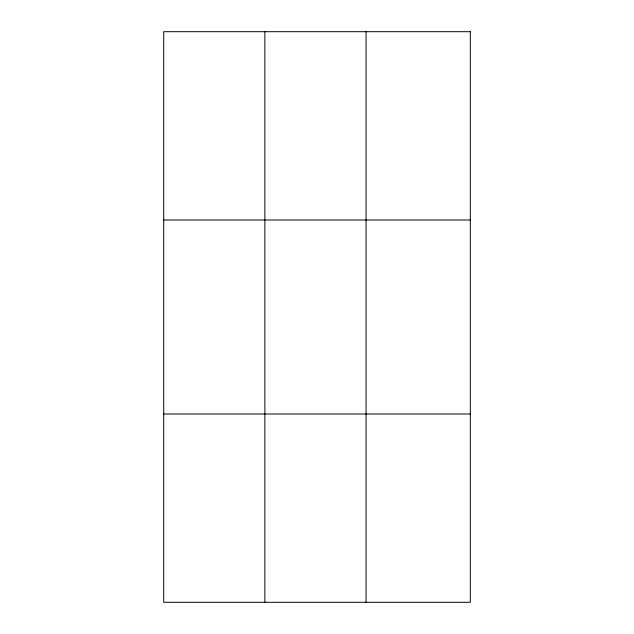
<?xml version="1.0" encoding="UTF-8"?>
<svg xmlns="http://www.w3.org/2000/svg" width="634" height="634" viewBox="0 0 634 634"><rect width="100%" height="100%" fill="white"/><g stroke="black" fill="none" stroke-linecap="round" stroke-linejoin="round"><path stroke-width="0.95" d="M264.877 31.7L264.877 602.3M366.056 31.7L366.056 602.3M163.699 219.998L470.301 219.998M163.699 414.002L470.301 414.002M470.301 31.7L470.301 602.3L163.699 602.3L163.699 31.7L470.301 31.7"/></g></svg>
